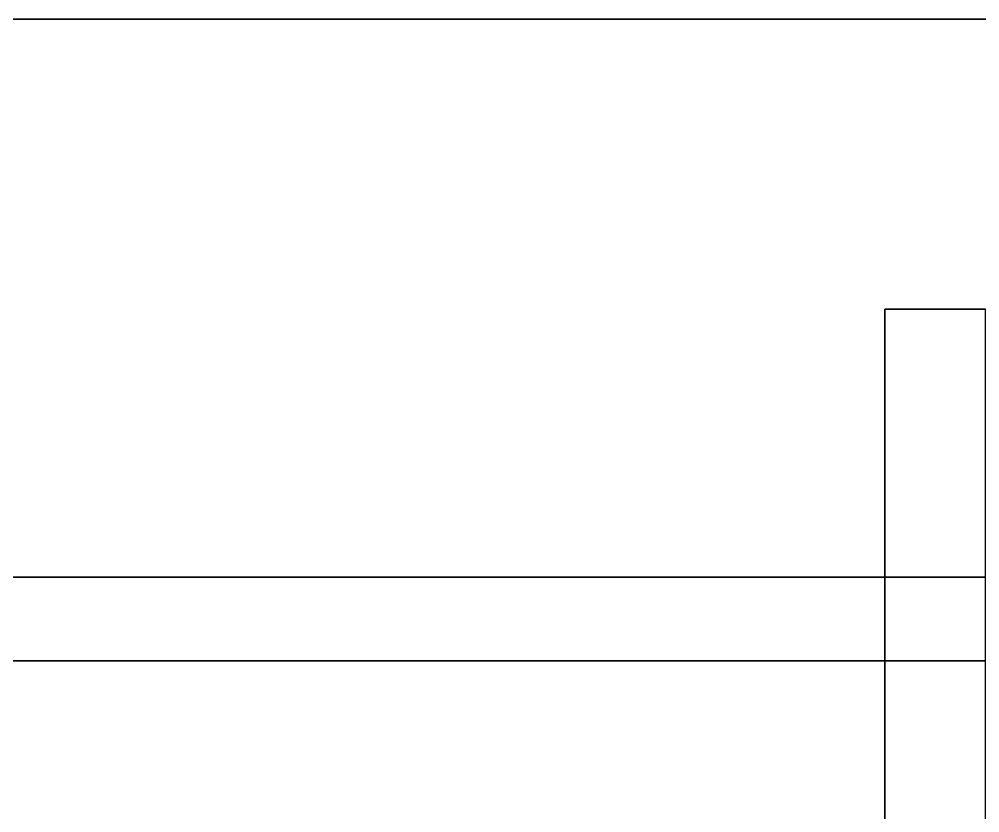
# Model space of a CAD drawing. Extents: x -100 to 4856, y -100 to 4830.
# Drawn here: x 416.8 to 589, y 4687.8 to 4830 of the extents above; entities that cross this region are included whole.
import ezdxf

# ---------------------------------------------------------------- set-up
doc = ezdxf.new("R2010")
doc.units = 0
for name, color, linetype in [('LAYER0', 7, 'CONTINUOUS'), ('LAYER142', 7, 'CONTINUOUS'), ('LAYER3', 9, 'CONTINUOUS'), ('LAYER86', 7, 'CONTINUOUS')]:
    doc.layers.add(name, color=color, linetype=linetype)

msp = doc.modelspace()

# ---------------------------------------------------------------- linework, layer by layer
at = {"layer": 'LAYER0', "invisible_edges": 1}
for points in [[(4856, 4830, -5), (-100, -100, -5), (-100, 4830, -5), (4856, 4830, -5)], [(-100, -100, -5), (4856, 4830, -5), (4856, -100, -5), (-100, -100, -5)], [(-100, 4830), (4856, 4830, -5), (-100, 4830, -5), (-100, 4830)], [(4856, 4830, -5), (-100, 4830), (4856, 4830), (4856, 4830, -5)], [(4856, -100), (-100, 4830), (-100, -100), (4856, -100)], [(-100, 4830), (4856, -100), (4856, 4830), (-100, 4830)]]:
    msp.add_3dface(points, dxfattribs=at)
at = {"layer": 'LAYER142'}
for points, invisible_edges in [([(15, 4715), (0, 4730), (2201, 4730), (15, 4715)], 5), ([(0, 4730, 110), (2201, 4730), (0, 4730), (0, 4730, 110)], 1), ([(2201, 4730), (0, 4730, 110), (2201, 4730, 110), (2201, 4730)], 1), ([(0, 4730, 110), (15, 4715, 110), (2201, 4730, 110), (0, 4730, 110)], 3), ([(15, 4715), (2201, 4730), (2186, 4715), (15, 4715)], 3), ([(2201, 4730, 110), (15, 4715, 110), (2186, 4715, 110), (2201, 4730, 110)], 5), ([(2186, 4715, 110), (15, 4715), (2186, 4715), (2186, 4715, 110)], 1), ([(15, 4715), (2186, 4715, 110), (15, 4715, 110), (15, 4715)], 1)]:
    msp.add_3dface(points, dxfattribs=dict(at, invisible_edges=invisible_edges))
at = {"layer": 'LAYER3', "invisible_edges": 1}
for points in [[(572, 4778), (572, 4678, 2645), (572, 4778, 2645), (572, 4778)], [(572, 4678, 2645), (572, 4778), (572, 4678), (572, 4678, 2645)], [(590, 4778, 2645), (572, 4678, 2645), (590, 4678, 2645), (590, 4778, 2645)], [(572, 4678, 2645), (590, 4778, 2645), (572, 4778, 2645), (572, 4678, 2645)], [(572, 4778), (590, 4678), (572, 4678), (572, 4778)], [(590, 4678), (572, 4778), (590, 4778), (590, 4678)], [(590, 4778, 2645), (572, 4778), (572, 4778, 2645), (590, 4778, 2645)], [(572, 4778), (590, 4778, 2645), (590, 4778), (572, 4778)]]:
    msp.add_3dface(points, dxfattribs=at)
at = {"layer": 'LAYER86'}
for points, invisible_edges in [([(2301, 4830), (0, 4730), (-100, 4830), (2301, 4830)], 1), ([(2301, 4830, 2594), (1723, 4830, 2055), (-100, 4830, 2594), (2301, 4830, 2594)], 3), ([(673, 4830, 2055), (-100, 4830, 2594), (1723, 4830, 2055), (673, 4830, 2055)], 3), ([(673, 4830, 1218), (-100, 4830, 2594), (673, 4830, 2055), (673, 4830, 1218)], 3), ([(673, 4830, 1218), (-100, 4830), (-100, 4830, 2594), (673, 4830, 1218)], 5), ([(-100, 4830), (673, 4830, 1218), (2301, 4830), (-100, 4830)], 3), ([(0, 4730), (2301, 4830), (2201, 4730), (0, 4730)], 1), ([(0, 4730, 2594), (673, 4730, 2055), (2201, 4730, 2594), (0, 4730, 2594)], 3), ([(0, 4730, 2594), (673, 4730, 1218), (673, 4730, 2055), (0, 4730, 2594)], 5), ([(673, 4730, 1218), (0, 4730), (1723, 4730, 1218), (673, 4730, 1218)], 3), ([(0, 4730), (673, 4730, 1218), (0, 4730, 2594), (0, 4730)], 3), ([(2201, 4730), (1723, 4730, 1218), (0, 4730), (2201, 4730)], 3)]:
    msp.add_3dface(points, dxfattribs=dict(at, invisible_edges=invisible_edges))

# ---------------------------------------------------------------- meshes
mesh = msp.add_polymesh((2, 2), dxfattribs=at)
for k, corner in enumerate([(2201, 4730, 2594), (0, 4730, 2594), (2301, 4830, 2594), (-100, 4830, 2594)]):
    mesh.set_mesh_vertex(divmod(k, 2), corner)

doc.saveas('drawing.dxf')
